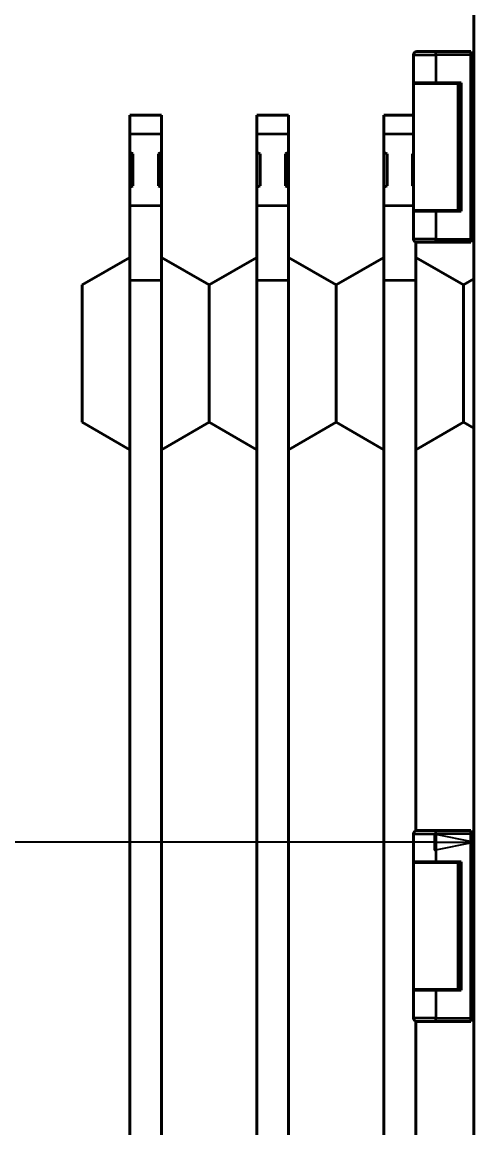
# Model space of a CAD drawing. Header units: millimetres. Extents: x 0 to 4205, y 0 to 2970.
# Drawn here: x 3095 to 3237.1, y 1698.6 to 2046.4 of the extents above; entities that cross this region are included whole.
import ezdxf

# ---------------------------------------------------------------- set-up
doc = ezdxf.new("R2010")
doc.units = ezdxf.units.MM
doc.header["$LTSCALE"] = 5
for name, color, linetype, lineweight in [('가시적인 것(ISO)', 3, 'Continuous', 40), ('가시적인 좁은 것(ISO)', 3, 'Continuous', 35), ('기호(ISO)', 5, 'Continuous', 25)]:
    doc.layers.add(name, color=color, linetype=linetype, lineweight=lineweight)
doc.styles.add('부품번호텍스트_PSTEK_POSCO', font='isocp.shx')

# ---------------------------------------------------------------- blocks, each defined once
blk = doc.blocks.new('품번기호4')
at = {"layer": '기호(ISO)', "color": 7}
for p, q in [((644.929, 357.689), (604.404, 357.689)), ((647.429, 357.689), (644.929, 358.189)), ((644.929, 358.189), (644.929, 357.189)), ((644.929, 357.689), (647.429, 357.689)), ((644.929, 357.189), (647.429, 357.689))]:
    blk.add_line(p, q, dxfattribs=at)
at = {"layer": '기호(ISO)', "color": 7, "flags": 128}
blk.add_lwpolyline([(644.929, 357.189), (647.429, 357.689)], dxfattribs=at)
at = {"layer": '기호(ISO)'}
blk.add_circle((596.904, 357.689), 7.5, dxfattribs=at)
at = {"layer": '기호(ISO)', "color": 7}
blk.add_solid([(644.929, 357.189), (647.429, 357.689), (644.929, 358.189), (644.929, 357.189)], dxfattribs=at)
at = {"layer": '기호(ISO)', "color": 7, "insert": (596.904, 357.713), "char_height": 5, "attachment_point": 5, "style": '부품번호텍스트_PSTEK_POSCO'}
blk.add_mtext('6', dxfattribs=at)

msp = doc.modelspace()

# ---------------------------------------------------------------- linework, layer by layer
at = {"layer": '가시적인 것(ISO)'}
for p, q in [((3237.143, 1692.119), (3237.143, 2077.119)), ((3218.143, 2027.269), (3218.143, 2036.119)), ((3225.143, 2037.119), (3236.143, 2037.119)), ((3236.143, 2037.119), (3236.143, 2036.119)), ((3237.143, 2036.619), (3236.143, 2036.619)), ((3236.143, 1978.119), (3236.143, 2036.119)), ((3225.143, 2027.269), (3218.143, 2027.269)), ((3218.143, 2027.119), (3218.143, 2027.269)), ((3218.143, 2027.119), (3232.143, 2027.119)), ((3218.143, 1987.119), (3218.143, 2027.119)), ((3225.143, 2027.269), (3233.143, 2027.269)), ((3232.143, 2027.269), (3232.143, 2027.119)), ((3232.143, 1987.119), (3232.143, 2027.119)), ((3233.143, 2027.269), (3233.143, 1986.969)), ((3128.843, 2017.119), (3128.843, 2011.088)), ((3128.843, 2017.119), (3138.843, 2017.119)), ((3138.843, 2011.088), (3138.843, 2017.119)), ((3168.843, 2017.119), (3168.843, 2011.088)), ((3168.843, 2017.119), (3178.843, 2017.119)), ((3178.843, 2011.088), (3178.843, 2017.119)), ((3208.843, 2017.119), (3208.843, 2011.088)), ((3208.843, 2017.119), (3218.143, 2017.119)), ((3128.843, 2005.338), (3128.843, 2011.088)), ((3138.843, 2011.088), (3138.843, 2005.338)), ((3168.843, 2005.338), (3168.843, 2011.088)), ((3178.843, 2011.088), (3178.843, 2005.338)), ((3208.843, 2005.338), (3208.843, 2011.088)), ((3128.843, 2005.338), (3129.843, 2004.904)), ((3128.843, 1994.419), (3128.843, 2005.338)), ((3129.843, 2004.904), (3129.843, 1994.853)), ((3137.843, 2004.904), (3138.843, 2005.338)), ((3137.843, 1994.853), (3137.843, 2004.904)), ((3138.843, 2005.338), (3138.843, 1994.419)), ((3168.843, 2005.338), (3169.843, 2004.904)), ((3168.843, 1994.419), (3168.843, 2005.338)), ((3169.843, 2004.904), (3169.843, 1994.853)), ((3177.843, 2004.904), (3178.843, 2005.338)), ((3177.843, 1994.853), (3177.843, 2004.904)), ((3178.843, 2005.338), (3178.843, 1994.419)), ((3208.843, 2005.338), (3209.843, 2004.904)), ((3208.843, 1994.419), (3208.843, 2005.338)), ((3209.843, 2004.904), (3209.843, 1994.853)), ((3217.843, 2004.904), (3218.143, 2005.034)), ((3217.843, 1994.853), (3217.843, 2004.904)), ((3129.843, 1994.853), (3128.843, 1994.419)), ((3128.843, 1988.577), (3128.843, 1994.419)), ((3138.843, 1994.419), (3137.843, 1994.853)), ((3138.843, 1994.419), (3138.843, 1988.577)), ((3169.843, 1994.853), (3168.843, 1994.419)), ((3168.843, 1988.577), (3168.843, 1994.419)), ((3178.843, 1994.419), (3177.843, 1994.853)), ((3178.843, 1994.419), (3178.843, 1988.577)), ((3209.843, 1994.853), (3208.843, 1994.419)), ((3208.843, 1988.577), (3208.843, 1994.419)), ((3218.143, 1994.722), (3217.843, 1994.853)), ((3128.843, 1988.577), (3128.843, 1965.085)), ((3138.843, 1965.085), (3138.843, 1988.577)), ((3168.843, 1988.577), (3168.843, 1965.085)), ((3178.843, 1965.085), (3178.843, 1988.577)), ((3208.843, 1988.577), (3208.843, 1965.085)), ((3232.143, 1987.119), (3218.143, 1987.119)), ((3218.143, 1986.969), (3218.143, 1987.119)), ((3218.143, 1986.969), (3225.143, 1986.969)), ((3218.143, 1978.119), (3218.143, 1986.969)), ((3233.143, 1986.969), (3225.143, 1986.969)), ((3232.143, 1987.119), (3232.143, 1986.969)), ((3218.843, 1965.085), (3218.843, 1977.165)), ((3236.143, 1977.119), (3225.143, 1977.119)), ((3236.143, 1978.119), (3236.143, 1977.119)), ((3237.143, 1977.619), (3236.143, 1977.619)), ((3113.843, 1963.708), (3128.843, 1972.369)), ((3153.843, 1963.708), (3138.843, 1972.369)), ((3153.843, 1963.708), (3168.843, 1972.369)), ((3193.843, 1963.708), (3178.843, 1972.369)), ((3193.843, 1963.708), (3208.843, 1972.369)), ((3233.843, 1963.708), (3218.843, 1972.369)), ((3128.843, 1319.153), (3128.843, 1965.085)), ((3138.843, 1965.085), (3138.843, 1319.153)), ((3168.843, 1319.153), (3168.843, 1965.085)), ((3178.843, 1965.085), (3178.843, 1319.153)), ((3208.843, 1319.153), (3208.843, 1965.085)), ((3218.843, 1965.085), (3218.843, 1792.073)), ((3233.843, 1963.708), (3237.143, 1965.614)), ((3113.843, 1963.708), (3113.843, 1920.529)), ((3153.843, 1963.708), (3153.843, 1920.529)), ((3193.843, 1963.708), (3193.843, 1920.529)), ((3233.843, 1963.708), (3233.843, 1920.529)), ((3113.843, 1920.529), (3128.843, 1911.869)), ((3153.843, 1920.529), (3138.843, 1911.869)), ((3153.843, 1920.529), (3168.843, 1911.869)), ((3193.843, 1920.529), (3178.843, 1911.869)), ((3193.843, 1920.529), (3208.843, 1911.869)), ((3233.843, 1920.529), (3218.843, 1911.869)), ((3233.843, 1920.529), (3237.143, 1918.624)), ((3218.143, 1782.269), (3218.143, 1791.119)), ((3225.143, 1792.119), (3236.143, 1792.119)), ((3236.143, 1792.119), (3236.143, 1791.119)), ((3237.143, 1791.619), (3236.143, 1791.619)), ((3236.143, 1733.119), (3236.143, 1791.119)), ((3225.143, 1782.269), (3218.143, 1782.269)), ((3218.143, 1782.119), (3218.143, 1782.269)), ((3218.143, 1782.119), (3232.143, 1782.119)), ((3218.143, 1742.119), (3218.143, 1782.119)), ((3225.143, 1782.269), (3233.143, 1782.269)), ((3232.143, 1782.269), (3232.143, 1782.119)), ((3232.143, 1742.119), (3232.143, 1782.119)), ((3233.143, 1782.269), (3233.143, 1741.969)), ((3232.143, 1742.119), (3218.143, 1742.119)), ((3218.143, 1741.969), (3218.143, 1742.119)), ((3218.143, 1741.969), (3225.143, 1741.969)), ((3218.143, 1733.119), (3218.143, 1741.969)), ((3233.143, 1741.969), (3225.143, 1741.969)), ((3232.143, 1742.119), (3232.143, 1741.969)), ((3218.843, 1732.165), (3218.843, 1319.153)), ((3236.143, 1732.119), (3225.143, 1732.119)), ((3236.143, 1733.119), (3236.143, 1732.119)), ((3237.143, 1732.619), (3236.143, 1732.619))]:
    msp.add_line(p, q, dxfattribs=at)
for centre, start, end in [((3219.143, 2036.119), 90.0009, 180), ((3219.143, 2036.119), 90, 90.0009), ((3219.143, 1978.119), 180, 270), ((3219.143, 1791.119), 90.0009, 180), ((3219.143, 1791.119), 90, 90.0009), ((3219.143, 1733.119), 180, 270)]:
    msp.add_arc(centre, 1, start, end, dxfattribs=at)
for points, knots in [([(3219.143, 2037.119), (3219.143, 2037.119), (3219.173, 2037.119), (3219.231, 2037.119), (3219.235, 2037.119), (3219.239, 2037.119), (3219.243, 2037.119), (3219.305, 2037.119), (3219.395, 2037.119), (3219.512, 2037.119), (3219.529, 2037.119), (3219.546, 2037.119), (3219.564, 2037.119), (3219.676, 2037.119), (3219.809, 2037.119), (3219.962, 2037.119), (3220.012, 2037.119), (3220.065, 2037.119), (3220.121, 2037.119), (3220.348, 2037.119), (3220.608, 2037.119), (3220.901, 2037.119), (3221.157, 2037.119), (3221.433, 2037.119), (3221.731, 2037.119), (3221.774, 2037.119), (3221.818, 2037.119), (3221.86, 2037.119), (3222.157, 2037.119), (3222.468, 2037.119), (3222.794, 2037.119), (3222.841, 2037.119), (3222.889, 2037.119), (3222.935, 2037.119), (3223.274, 2037.119), (3223.622, 2037.119), (3223.98, 2037.119), (3224.004, 2037.119), (3224.029, 2037.119), (3224.051, 2037.119), (3224.412, 2037.119), (3224.776, 2037.119), (3225.143, 2037.119)], [0.5, 0.5, 0.5, 0.5, 0.55859375, 0.55859375, 0.55859375, 0.5625, 0.5625, 0.5625, 0.6171875, 0.6171875, 0.6171875, 0.625, 0.625, 0.625, 0.671875, 0.671875, 0.671875, 0.6875, 0.6875, 0.6875, 0.75, 0.75, 0.75, 0.8046875, 0.8046875, 0.8046875, 0.8125, 0.8125, 0.8125, 0.8671875, 0.8671875, 0.8671875, 0.875, 0.875, 0.875, 0.93359375, 0.93359375, 0.93359375, 0.9375, 0.9375, 0.9375, 1, 1, 1, 1]), ([(3225.143, 1977.119), (3224.799, 1977.119), (3224.458, 1977.119), (3224.119, 1977.119), (3224.097, 1977.119), (3224.075, 1977.119), (3224.051, 1977.119), (3223.717, 1977.119), (3223.39, 1977.119), (3223.071, 1977.119), (3223.025, 1977.119), (3222.982, 1977.119), (3222.935, 1977.119), (3222.652, 1977.119), (3222.38, 1977.119), (3222.118, 1977.119), (3222.031, 1977.119), (3221.947, 1977.119), (3221.86, 1977.119), (3221.514, 1977.119), (3221.193, 1977.119), (3220.901, 1977.119), (3220.644, 1977.119), (3220.414, 1977.119), (3220.208, 1977.119), (3220.178, 1977.119), (3220.149, 1977.119), (3220.121, 1977.119), (3219.927, 1977.119), (3219.761, 1977.119), (3219.622, 1977.119), (3219.602, 1977.119), (3219.582, 1977.119), (3219.564, 1977.119), (3219.43, 1977.119), (3219.328, 1977.119), (3219.257, 1977.119), (3219.252, 1977.119), (3219.248, 1977.119), (3219.243, 1977.119), (3219.177, 1977.119), (3219.157, 1977.119), (3219.143, 1977.119)], [0, 0, 0, 0, 0.05859375, 0.05859375, 0.05859375, 0.0625, 0.0625, 0.0625, 0.1171875, 0.1171875, 0.1171875, 0.125, 0.125, 0.125, 0.171875, 0.171875, 0.171875, 0.1875, 0.1875, 0.1875, 0.25, 0.25, 0.25, 0.3046875, 0.3046875, 0.3046875, 0.3125, 0.3125, 0.3125, 0.3671875, 0.3671875, 0.3671875, 0.375, 0.375, 0.375, 0.43359375, 0.43359375, 0.43359375, 0.4375, 0.4375, 0.4375, 0.5, 0.5, 0.5, 0.5]), ([(3219.143, 1792.119), (3219.143, 1792.119), (3219.173, 1792.119), (3219.231, 1792.119), (3219.235, 1792.119), (3219.239, 1792.119), (3219.243, 1792.119), (3219.305, 1792.119), (3219.395, 1792.119), (3219.512, 1792.119), (3219.529, 1792.119), (3219.546, 1792.119), (3219.564, 1792.119), (3219.676, 1792.119), (3219.809, 1792.119), (3219.962, 1792.119), (3220.012, 1792.119), (3220.065, 1792.119), (3220.121, 1792.119), (3220.348, 1792.119), (3220.608, 1792.119), (3220.901, 1792.119), (3221.157, 1792.119), (3221.433, 1792.119), (3221.731, 1792.119), (3221.774, 1792.119), (3221.818, 1792.119), (3221.86, 1792.119), (3222.157, 1792.119), (3222.468, 1792.119), (3222.794, 1792.119), (3222.841, 1792.119), (3222.889, 1792.119), (3222.935, 1792.119), (3223.274, 1792.119), (3223.622, 1792.119), (3223.98, 1792.119), (3224.004, 1792.119), (3224.029, 1792.119), (3224.051, 1792.119), (3224.412, 1792.119), (3224.776, 1792.119), (3225.143, 1792.119)], [0.5, 0.5, 0.5, 0.5, 0.55859375, 0.55859375, 0.55859375, 0.5625, 0.5625, 0.5625, 0.6171875, 0.6171875, 0.6171875, 0.625, 0.625, 0.625, 0.671875, 0.671875, 0.671875, 0.6875, 0.6875, 0.6875, 0.75, 0.75, 0.75, 0.8046875, 0.8046875, 0.8046875, 0.8125, 0.8125, 0.8125, 0.8671875, 0.8671875, 0.8671875, 0.875, 0.875, 0.875, 0.93359375, 0.93359375, 0.93359375, 0.9375, 0.9375, 0.9375, 1, 1, 1, 1]), ([(3225.143, 1732.119), (3224.799, 1732.119), (3224.458, 1732.119), (3224.119, 1732.119), (3224.097, 1732.119), (3224.075, 1732.119), (3224.051, 1732.119), (3223.717, 1732.119), (3223.39, 1732.119), (3223.071, 1732.119), (3223.025, 1732.119), (3222.982, 1732.119), (3222.935, 1732.119), (3222.652, 1732.119), (3222.38, 1732.119), (3222.118, 1732.119), (3222.031, 1732.119), (3221.947, 1732.119), (3221.86, 1732.119), (3221.514, 1732.119), (3221.193, 1732.119), (3220.901, 1732.119), (3220.644, 1732.119), (3220.414, 1732.119), (3220.208, 1732.119), (3220.178, 1732.119), (3220.149, 1732.119), (3220.121, 1732.119), (3219.927, 1732.119), (3219.761, 1732.119), (3219.622, 1732.119), (3219.602, 1732.119), (3219.582, 1732.119), (3219.564, 1732.119), (3219.43, 1732.119), (3219.328, 1732.119), (3219.257, 1732.119), (3219.252, 1732.119), (3219.248, 1732.119), (3219.243, 1732.119), (3219.177, 1732.119), (3219.157, 1732.119), (3219.143, 1732.119)], [0, 0, 0, 0, 0.05859375, 0.05859375, 0.05859375, 0.0625, 0.0625, 0.0625, 0.1171875, 0.1171875, 0.1171875, 0.125, 0.125, 0.125, 0.171875, 0.171875, 0.171875, 0.1875, 0.1875, 0.1875, 0.25, 0.25, 0.25, 0.3046875, 0.3046875, 0.3046875, 0.3125, 0.3125, 0.3125, 0.3671875, 0.3671875, 0.3671875, 0.375, 0.375, 0.375, 0.43359375, 0.43359375, 0.43359375, 0.4375, 0.4375, 0.4375, 0.5, 0.5, 0.5, 0.5])]:
    msp.add_open_spline(points, degree=3, knots=knots, dxfattribs=at)
at = {"layer": '가시적인 좁은 것(ISO)'}
for p, q in [((3218.143, 2036.119), (3225.143, 2036.119)), ((3225.143, 2036.119), (3225.143, 2037.119)), ((3225.143, 2036.119), (3225.143, 2027.269)), ((3236.143, 2036.119), (3225.143, 2036.119)), ((3138.843, 2011.088), (3128.843, 2011.088)), ((3178.843, 2011.088), (3168.843, 2011.088)), ((3218.143, 2011.088), (3208.843, 2011.088)), ((3138.843, 1988.577), (3128.843, 1988.577)), ((3178.843, 1988.577), (3168.843, 1988.577)), ((3218.143, 1988.577), (3208.843, 1988.577)), ((3225.143, 1986.969), (3225.143, 1978.119)), ((3225.143, 1978.119), (3218.143, 1978.119)), ((3225.143, 1977.119), (3225.143, 1978.119)), ((3225.143, 1978.119), (3236.143, 1978.119)), ((3138.843, 1965.085), (3128.843, 1965.085)), ((3178.843, 1965.085), (3168.843, 1965.085)), ((3218.843, 1965.085), (3208.843, 1965.085)), ((3218.143, 1791.119), (3225.143, 1791.119)), ((3225.143, 1791.119), (3225.143, 1792.119)), ((3225.143, 1791.119), (3225.143, 1782.269)), ((3236.143, 1791.119), (3225.143, 1791.119)), ((3225.143, 1741.969), (3225.143, 1733.119)), ((3225.143, 1733.119), (3218.143, 1733.119)), ((3225.143, 1732.119), (3225.143, 1733.119)), ((3225.143, 1733.119), (3236.143, 1733.119))]:
    msp.add_line(p, q, dxfattribs=at)

# ---------------------------------------------------------------- block references
at = {"layer": '기호(ISO)', "xscale": 5, "yscale": 5, "zscale": 5}
msp.add_blockref('품번기호4', (0, 0), dxfattribs=at)

doc.saveas('drawing.dxf')
